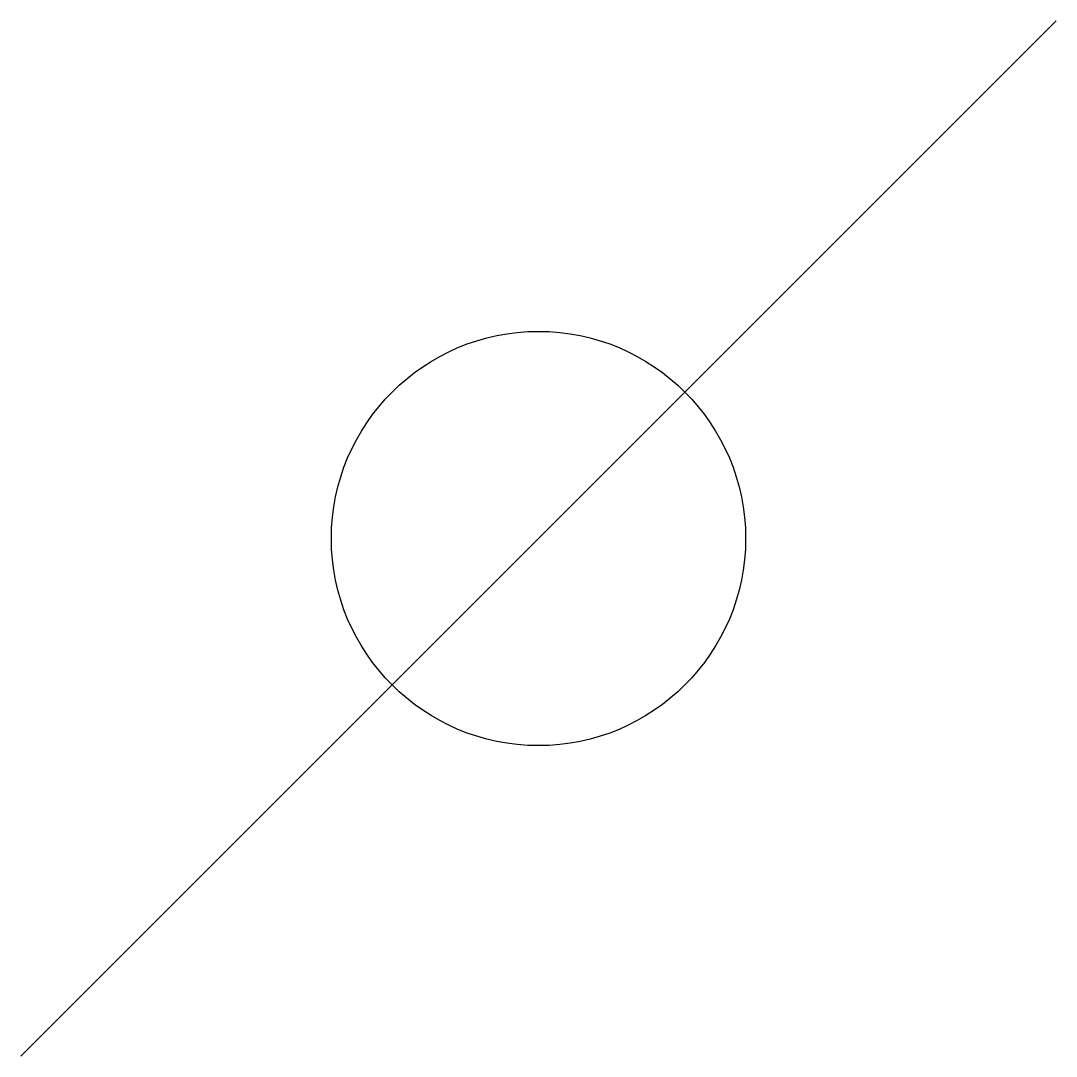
# Model space of a CAD drawing. Extents: x 0 to 100, y 0 to 100.
import ezdxf

# ---------------------------------------------------------------- set-up
doc = ezdxf.new("R2010")
doc.units = 0
doc.layers.get('0').update_dxf_attribs({"linetype": 'CONTINUOUS'})

msp = doc.modelspace()

# ---------------------------------------------------------------- linework, layer by layer
msp.add_line((0, 0), (100, 100))
msp.add_circle((50, 50), 20)

doc.saveas('drawing.dxf')
